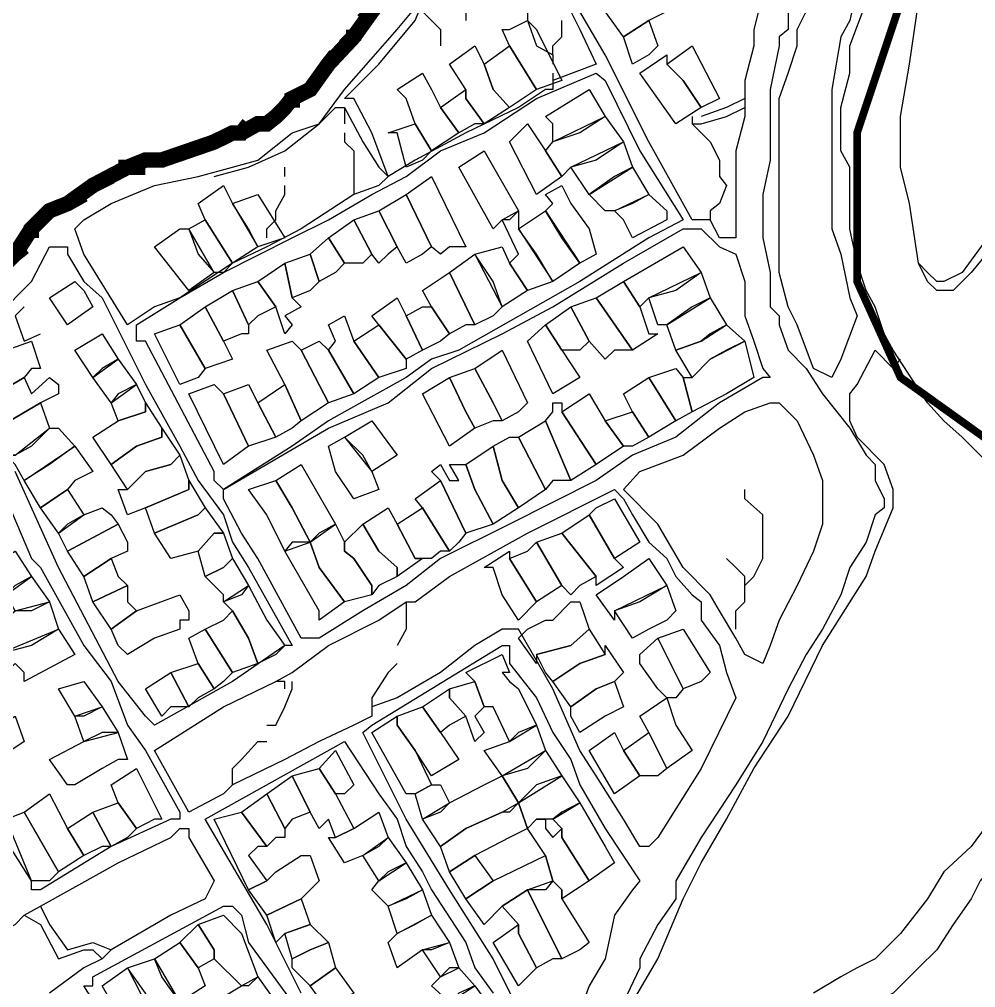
# Model space of a CAD drawing. Header units: millimetres. Extents: x -3588 to 75209, y -3737 to 38254.
# Drawn here: x 5945.7 to 6094.8, y 5231.1 to 5382 of the extents above; entities that cross this region are included whole.
import ezdxf

# ---------------------------------------------------------------- set-up
doc = ezdxf.new("R2010")
doc.units = ezdxf.units.MM
doc.layers.add('P', color=253, linetype='Continuous')

msp = doc.modelspace()

# ---------------------------------------------------------------- linework, layer by layer
at = {"layer": 'P'}
for points in [[(6075.165, 5373.61), (6075.165, 5377.851), (6077.694, 5384.621), (6080.527, 5389.998), (6083.055, 5396.768), (6085.888, 5402.129), (6087.296, 5406.37), (6088.705, 5408.899), (6089.841, 5413.14), (6091.249, 5418.501), (6091.249, 5422.454), (6091.249, 5425.27), (6091.249, 5430.648), (6091.249, 5436.009), (6091.249, 5442.779), (6091.249, 5445.595), (6091.249, 5448.14), (6089.841, 5448.14), (6084.48, 5448.14), (6083.055, 5448.14), (6081.935, 5447.02), (6081.935, 5445.595), (6083.055, 5433.464), (6083.055, 5427.815)], [(6084.48, 5375.035), (6085.888, 5384.621), (6087.296, 5389.998), (6089.841, 5396.768), (6092.658, 5403.537), (6096.61, 5410.323), (6100.851, 5415.684)], [(6008.542, 5384.621), (6011.359, 5387.166), (6016.72, 5393.935), (6018.144, 5395.36), (6016.72, 5389.998), (6015.312, 5384.621), (6015.312, 5381.804)], [(6031.683, 5383.213), (6033.092, 5380.396), (6035.636, 5375.035), (6028.867, 5372.49), (6028.867, 5371.082), (6027.73, 5371.082), (6023.505, 5368.249), (6015.312, 5364.296), (6007.406, 5360.071), (6003.181, 5357.527), (6001.756, 5356.118), (5997.82, 5354.71), (5989.626, 5349.349), (5984.264, 5346.516), (5978.903, 5343.972), (5970.709, 5338.61), (5966.756, 5337.202), (5962.531, 5334.385), (5955.746, 5345.396), (5954.337, 5349.349), (5955.746, 5350.757), (5959.987, 5353.286), (5966.756, 5356.118), (5973.542, 5357.527), (5978.903, 5358.935), (5982.856, 5360.071), (5988.217, 5364.296), (5992.442, 5365.721), (5996.395, 5371.082), (6004.589, 5380.396), (6011.359, 5388.574)], [(6046.647, 5383.213), (6043.83, 5381.804), (6039.877, 5379.26), (6037.045, 5383.213), (6042.406, 5386.045), (6045.239, 5387.166), (6048.055, 5384.621), (6046.647, 5383.213)], [(6076.286, 5387.166), (6075.165, 5381.804), (6073.741, 5379.26), (6072.333, 5371.082), (6072.333, 5360.071), (6072.333, 5356.118), (6072.333, 5349.349), (6073.741, 5345.396), (6075.165, 5338.61), (6076.286, 5335.794)], [(6061.61, 5386.045), (6060.202, 5380.396), (6060.202, 5377.851), (6058.794, 5372.49), (6058.794, 5369.674), (6058.794, 5368.249), (6058.794, 5366.841), (6057.369, 5361.48), (6057.369, 5356.118), (6057.369, 5352.166), (6057.369, 5347.925), (6054.841, 5347.925), (6053.416, 5350.757), (6050.6, 5350.757), (6043.83, 5362.888), (6037.045, 5376.443), (6033.092, 5383.213)], [(6003.181, 5357.527), (6000.636, 5364.296), (5997.82, 5369.674), (5996.395, 5369.674), (6001.756, 5375.035), (6007.406, 5381.804), (6008.542, 5384.621)], [(6065.563, 5384.621), (6065.563, 5380.396)], [(6000.636, 5383.213), (5997.82, 5379.26), (5993.867, 5375.035)], [(6008.542, 5383.213), (6011.359, 5380.396), (6011.359, 5379.26), (6011.359, 5377.851)], [(6022.081, 5380.396), (6024.914, 5381.804), (6026.322, 5380.396), (6030.275, 5372.49), (6026.322, 5371.082), (6022.081, 5377.851), (6020.961, 5380.396), (6022.081, 5380.396)], [(6024.914, 5383.213), (6024.914, 5381.804), (6026.322, 5377.851), (6028.867, 5376.443)], [(6028.867, 5376.443), (6028.867, 5377.851), (6030.275, 5379.26), (6030.275, 5381.804)], [(6043.83, 5376.443), (6041.286, 5375.035), (6039.877, 5379.26), (6043.83, 5381.804), (6045.239, 5377.851), (6043.83, 5376.443)], [(6076.286, 5335.794), (6073.741, 5329.024), (6072.333, 5326.191), (6069.516, 5327.6), (6066.972, 5334.385), (6065.563, 5337.202), (6064.155, 5342.563), (6064.155, 5347.925), (6064.155, 5356.118), (6064.155, 5362.888), (6064.155, 5369.674), (6065.563, 5373.61), (6066.972, 5377.851), (6066.972, 5380.396), (6068.38, 5383.213)], [(6065.563, 5380.396), (6064.155, 5379.26), (6064.155, 5377.851)], [(6019.553, 5371.082), (6022.081, 5368.249), (6018.144, 5365.721), (6015.312, 5369.674), (6015.312, 5371.082), (6012.767, 5375.035), (6016.72, 5377.851), (6018.144, 5375.035), (6019.553, 5371.082)], [(6019.553, 5371.082), (6018.144, 5375.035), (6022.081, 5377.851), (6026.322, 5371.082), (6022.081, 5368.249), (6019.553, 5371.082)], [(6049.191, 5372.49), (6046.647, 5375.035), (6050.6, 5377.851), (6054.841, 5369.674), (6052.008, 5368.249), (6049.191, 5372.49)], [(6064.155, 5377.851), (6062.731, 5371.082)], [(6028.867, 5376.443), (6028.867, 5375.035)], [(6049.191, 5372.49), (6052.008, 5368.249), (6048.055, 5365.721), (6042.406, 5373.61), (6046.647, 5376.443), (6046.647, 5375.035), (6049.191, 5372.49)], [(5993.867, 5375.035), (5991.034, 5371.082), (5988.217, 5369.674), (5987.081, 5368.249)], [(6083.055, 5366.841), (6084.48, 5375.035)], [(6037.045, 5372.49), (6042.406, 5361.48), (6049.191, 5350.757), (6043.83, 5347.925), (6033.092, 5341.155), (6014.191, 5330.432), (6009.95, 5329.024), (6005.997, 5326.191), (5996.395, 5320.83), (5993.867, 5319.422), (5988.217, 5315.469), (5977.495, 5308.699), (5976.07, 5310.108), (5976.07, 5311.516), (5965.348, 5331.841), (5963.94, 5331.841), (5963.94, 5332.961), (5963.94, 5334.385), (5970.709, 5338.61), (5977.495, 5342.563), (5988.217, 5347.925), (5993.867, 5350.757), (6000.636, 5354.71), (6005.997, 5357.527), (6011.359, 5361.48), (6018.144, 5364.296), (6026.322, 5369.674), (6035.636, 5373.61), (6037.045, 5372.49)], [(6011.359, 5368.249), (6014.191, 5364.296), (6009.95, 5361.48), (6007.406, 5365.721), (6005.997, 5369.674), (6004.589, 5371.082), (6008.542, 5373.61), (6009.95, 5371.082), (6011.359, 5368.249)], [(6028.867, 5373.61), (6028.867, 5372.49), (6028.867, 5371.082)], [(6073.741, 5361.48), (6073.741, 5364.296), (6073.741, 5368.249), (6075.165, 5373.61)], [(6016.72, 5365.721), (6014.191, 5364.296), (6011.359, 5368.249), (6015.312, 5371.082), (6015.312, 5369.674), (6018.144, 5365.721), (6016.72, 5365.721)], [(6033.092, 5364.296), (6028.867, 5362.888), (6028.867, 5364.296), (6028.867, 5365.721), (6027.73, 5366.841), (6034.516, 5371.082), (6037.045, 5366.841), (6033.092, 5364.296)], [(6062.731, 5371.082), (6062.731, 5369.674), (6062.731, 5365.721)], [(5976.07, 5357.527), (5981.432, 5358.935), (5987.081, 5361.48), (5992.442, 5365.721), (5994.987, 5368.249), (5996.395, 5368.249)], [(5987.081, 5368.249), (5985.673, 5366.841)], [(5996.395, 5368.249), (5996.395, 5366.841), (5996.395, 5365.721)], [(5996.395, 5368.249), (5999.228, 5362.888), (6001.756, 5358.935), (6003.181, 5357.527)], [(6050.6, 5365.721), (6052.008, 5365.721), (6055.961, 5366.841), (6058.794, 5368.249)], [(6058.794, 5369.674), (6055.961, 5368.249), (6052.008, 5366.841)], [(5985.673, 5366.841), (5984.264, 5365.721)], [(6035.636, 5360.071), (6031.683, 5358.935), (6030.275, 5357.527), (6027.73, 5361.48), (6028.867, 5362.888), (6037.045, 5366.841), (6039.877, 5362.888), (6035.636, 5360.071)], [(6050.6, 5366.841), (6050.6, 5365.721)], [(6085.888, 5343.972), (6084.48, 5353.286), (6083.055, 5358.935), (6083.055, 5366.841)], [(5984.264, 5365.721), (5982.856, 5365.721), (5980.311, 5364.296)], [(6008.542, 5360.071), (6005.997, 5358.935), (6004.589, 5364.296), (6003.181, 5364.296), (6007.406, 5365.721), (6009.95, 5361.48), (6008.542, 5360.071)], [(6027.73, 5361.48), (6030.275, 5357.527), (6026.322, 5354.71), (6022.081, 5362.888), (6024.914, 5365.721), (6027.73, 5361.48)], [(6050.6, 5365.721), (6053.416, 5362.888), (6054.841, 5360.071), (6054.841, 5357.527), (6055.961, 5356.118), (6054.841, 5353.286), (6053.416, 5352.166), (6053.416, 5350.757)], [(6062.731, 5365.721), (6062.731, 5360.071)], [(5980.311, 5364.296), (5978.903, 5364.296), (5976.07, 5362.888)], [(5996.395, 5364.296), (5996.395, 5362.888), (5997.82, 5361.48), (5997.82, 5360.071), (5997.82, 5357.527), (5997.82, 5354.71)], [(5976.07, 5362.888), (5967.893, 5360.071)], [(6038.469, 5357.527), (6034.516, 5354.71), (6031.683, 5358.935), (6039.877, 5362.888), (6041.286, 5358.935), (6038.469, 5357.527)], [(6022.081, 5350.757), (6020.961, 5350.757), (6019.553, 5349.349), (6014.191, 5358.935), (6018.144, 5361.48), (6023.505, 5352.166), (6022.081, 5350.757)], [(6076.286, 5343.972), (6075.165, 5349.349), (6075.165, 5358.935), (6073.741, 5361.48)], [(5965.348, 5360.071), (5962.531, 5358.935)], [(5967.893, 5360.071), (5965.348, 5360.071)], [(6062.731, 5360.071), (6061.61, 5354.71)], [(5962.531, 5358.935), (5957.17, 5356.118), (5953.217, 5353.286), (5950.385, 5352.166), (5947.568, 5349.349)], [(5987.081, 5357.527), (5987.081, 5358.935)], [(6041.286, 5353.286), (6038.469, 5352.166), (6037.045, 5352.166), (6034.516, 5354.71), (6041.286, 5358.935), (6043.83, 5354.71), (6041.286, 5353.286)], [(5978.903, 5353.286), (5982.856, 5346.516), (5978.903, 5343.972), (5974.662, 5350.757), (5973.542, 5353.286), (5977.495, 5356.118), (5978.903, 5353.286)], [(5984.264, 5347.925), (5984.264, 5349.349), (5985.673, 5350.757), (5985.673, 5352.166), (5987.081, 5354.71), (5987.081, 5356.118)], [(6012.767, 5346.516), (6011.359, 5345.396), (6009.95, 5346.516), (6005.997, 5354.71), (6009.95, 5357.527), (6015.312, 5346.516), (6012.767, 5346.516)], [(6030.275, 5347.925), (6027.73, 5352.166), (6028.867, 5353.286), (6027.73, 5354.71), (6030.275, 5356.118), (6031.683, 5353.286), (6034.516, 5349.349), (6035.636, 5345.396), (6033.092, 5343.972), (6030.275, 5347.925)], [(5981.432, 5349.349), (5978.903, 5353.286), (5982.856, 5354.71), (5987.081, 5347.925), (5982.856, 5346.516), (5981.432, 5349.349)], [(6008.542, 5345.396), (6005.997, 5343.972), (6004.589, 5346.516), (6001.756, 5352.166), (6005.997, 5354.71), (6009.95, 5346.516), (6008.542, 5345.396)], [(6039.877, 5350.757), (6038.469, 5352.166), (6043.83, 5354.71), (6046.647, 5352.166), (6046.647, 5350.757), (6041.286, 5347.925), (6039.877, 5350.757)], [(6061.61, 5354.71), (6061.61, 5352.166), (6061.61, 5347.925)], [(6003.181, 5345.396), (6001.756, 5343.972), (6000.636, 5345.396), (5997.82, 5350.757), (6001.756, 5352.166), (6004.589, 5346.516), (6003.181, 5345.396)], [(6023.505, 5349.349), (6028.867, 5341.155), (6024.914, 5339.747), (6022.081, 5343.972), (6023.505, 5345.396), (6020.961, 5350.757), (6023.505, 5352.166), (6023.505, 5349.349)], [(6026.322, 5345.396), (6023.505, 5349.349), (6027.73, 5352.166), (6033.092, 5343.972), (6028.867, 5341.155), (6026.322, 5345.396)], [(6100.851, 5352.166), (6096.61, 5347.925), (6092.658, 5342.563), (6089.841, 5341.155), (6088.705, 5341.155), (6087.296, 5342.563), (6085.888, 5343.972)], [(5977.495, 5342.563), (5976.07, 5342.563), (5972.118, 5349.349), (5974.662, 5350.757), (5978.903, 5343.972), (5977.495, 5342.563)], [(5999.228, 5343.972), (5996.395, 5343.972), (5993.867, 5347.925), (5997.82, 5350.757), (6000.636, 5345.396), (5999.228, 5343.972)], [(6100.851, 5350.757), (6094.066, 5342.563)], [(5947.568, 5349.349), (5945.023, 5345.396), (5943.615, 5343.972)], [(5973.542, 5345.396), (5976.07, 5342.563), (5972.118, 5339.747), (5966.756, 5346.516), (5970.709, 5349.349), (5972.118, 5349.349), (5973.542, 5345.396)], [(6054.841, 5346.516), (6057.369, 5345.396), (6058.794, 5341.155), (6058.794, 5335.794), (6060.202, 5331.841), (6061.61, 5327.6), (6062.731, 5326.191), (6061.61, 5326.191), (6054.841, 5322.239), (6048.055, 5316.877), (6041.286, 5314.061), (6035.636, 5310.108), (6022.081, 5303.322), (6011.359, 5297.961), (6005.997, 5293.736), (5999.228, 5289.783), (5992.442, 5285.542), (5991.034, 5285.542), (5989.626, 5285.542), (5982.856, 5297.961), (5980.311, 5301.914), (5977.495, 5307.275), (5977.495, 5308.699), (5993.867, 5318.286), (6003.181, 5322.239), (6009.95, 5327.6), (6020.961, 5332.961), (6028.867, 5337.202), (6039.877, 5343.972), (6049.191, 5349.349), (6052.008, 5349.349), (6054.841, 5346.516)], [(5994.987, 5342.563), (5992.442, 5341.155), (5991.034, 5345.396), (5993.867, 5347.925), (5996.395, 5343.972), (5994.987, 5342.563)], [(6061.61, 5347.925), (6062.731, 5342.563)], [(5942.207, 5335.794), (5947.568, 5341.155), (5950.385, 5346.516), (5951.793, 5346.516), (5953.217, 5346.516), (5953.217, 5345.396), (5955.746, 5341.155)], [(6019.553, 5341.155), (6016.72, 5345.396), (6020.961, 5346.516), (6022.081, 5343.972), (6024.914, 5339.747), (6020.961, 5337.202), (6019.553, 5341.155)], [(6048.055, 5339.747), (6043.83, 5338.61), (6042.406, 5337.202), (6039.877, 5341.155), (6049.191, 5346.516), (6052.008, 5342.563), (6048.055, 5339.747)], [(5991.034, 5339.747), (5988.217, 5338.61), (5987.081, 5343.972), (5991.034, 5345.396), (5992.442, 5341.155), (5991.034, 5339.747)], [(6019.553, 5335.794), (6016.72, 5334.385), (6012.767, 5342.563), (6016.72, 5345.396), (6020.961, 5337.202), (6019.553, 5335.794)], [(5988.217, 5338.61), (5989.626, 5337.202), (5987.081, 5335.794), (5988.217, 5334.385), (5987.081, 5332.961), (5985.673, 5337.202), (5982.856, 5341.155), (5987.081, 5343.972), (5988.217, 5338.61)], [(6015.312, 5334.385), (6012.767, 5332.961), (6009.95, 5337.202), (6008.542, 5339.747), (6012.767, 5342.563), (6016.72, 5334.385), (6015.312, 5334.385)], [(6050.6, 5337.202), (6046.647, 5334.385), (6045.239, 5334.385), (6043.83, 5338.61), (6052.008, 5342.563), (6053.416, 5338.61), (6050.6, 5337.202)], [(6062.731, 5342.563), (6062.731, 5339.747)], [(6079.118, 5337.202), (6077.694, 5339.747), (6076.286, 5343.972)], [(6087.296, 5341.155), (6085.888, 5343.972)], [(6094.066, 5342.563), (6091.249, 5339.747), (6088.705, 5339.747), (6087.296, 5341.155)], [(5955.746, 5341.155), (5958.578, 5338.61), (5965.348, 5325.071), (5970.709, 5315.469), (5973.542, 5310.108), (5977.495, 5304.747), (5978.903, 5300.506), (5981.432, 5296.553), (5988.217, 5284.422), (5987.081, 5284.422), (5978.903, 5278.772), (5966.756, 5271.987), (5965.348, 5273.411), (5961.107, 5278.772), (5951.793, 5296.553), (5945.023, 5311.516)], [(5955.746, 5339.747), (5957.17, 5337.202), (5953.217, 5334.385), (5950.385, 5338.61), (5954.337, 5341.155), (5955.746, 5339.747)], [(5982.856, 5335.794), (5981.432, 5334.385), (5978.903, 5339.747), (5982.856, 5341.155), (5985.673, 5337.202), (5982.856, 5335.794)], [(6042.406, 5337.202), (6043.83, 5332.961), (6045.239, 5332.961), (6041.286, 5330.432), (6035.636, 5338.61), (6039.877, 5341.155), (6042.406, 5337.202)], [(5980.311, 5332.961), (5977.495, 5331.841), (5974.662, 5337.202), (5978.903, 5339.747), (5981.432, 5334.385), (5981.432, 5332.961), (5980.311, 5332.961)], [(6062.731, 5339.747), (6062.731, 5337.202), (6064.155, 5335.794)], [(6005.997, 5335.794), (6008.542, 5330.432), (6005.997, 5329.024), (6001.756, 5334.385), (6000.636, 5335.794), (6004.589, 5338.61), (6005.997, 5335.794)], [(6038.469, 5330.432), (6037.045, 5329.024), (6034.516, 5331.841), (6031.683, 5337.202), (6035.636, 5338.61), (6041.286, 5330.432), (6038.469, 5330.432)], [(6053.416, 5332.961), (6052.008, 5331.841), (6048.055, 5330.432), (6046.647, 5334.385), (6053.416, 5338.61), (6055.961, 5334.385), (6053.416, 5332.961)], [(5946.432, 5337.202), (5945.023, 5335.794), (5946.432, 5331.841), (5948.976, 5332.961)], [(5977.495, 5331.841), (5978.903, 5329.024), (5974.662, 5327.6), (5970.709, 5334.385), (5974.662, 5337.202), (5977.495, 5331.841)], [(6011.359, 5331.841), (6008.542, 5330.432), (6005.997, 5335.794), (6008.542, 5337.202), (6009.95, 5337.202), (6012.767, 5332.961), (6011.359, 5331.841)], [(6033.092, 5330.432), (6030.275, 5330.432), (6027.73, 5334.385), (6031.683, 5337.202), (6034.516, 5331.841), (6033.092, 5330.432)], [(6089.841, 5319.422), (6087.296, 5322.239), (6081.935, 5330.432), (6080.527, 5332.961), (6079.118, 5337.202)], [(5997.82, 5331.841), (6001.756, 5326.191), (5997.82, 5323.647), (5993.867, 5330.432), (5994.987, 5331.841), (5993.867, 5334.385), (5996.395, 5335.794), (5997.82, 5331.841)], [(6064.155, 5335.794), (6064.155, 5334.385), (6065.563, 5330.432)], [(5973.542, 5326.191), (5970.709, 5325.071), (5966.756, 5332.961), (5970.709, 5334.385), (5974.662, 5327.6), (5973.542, 5326.191)], [(6001.756, 5326.191), (5997.82, 5331.841), (6001.756, 5334.385), (6005.997, 5329.024), (6005.997, 5327.6), (6001.756, 5326.191)], [(6030.275, 5330.432), (6033.092, 5326.191), (6028.867, 5323.647), (6024.914, 5331.841), (6027.73, 5334.385), (6030.275, 5330.432)], [(6055.961, 5330.432), (6053.416, 5329.024), (6050.6, 5326.191), (6048.055, 5330.432), (6052.008, 5331.841), (6055.961, 5334.385), (6058.794, 5331.841), (6055.961, 5330.432)], [(5958.578, 5327.6), (5957.17, 5326.191), (5954.337, 5330.432), (5958.578, 5332.961), (5961.107, 5329.024), (5958.578, 5327.6)], [(5947.568, 5327.6), (5946.432, 5326.191), (5939.662, 5322.239), (5936.845, 5326.191), (5938.254, 5326.191), (5943.615, 5330.432), (5947.568, 5331.841), (5948.976, 5327.6), (5947.568, 5327.6)], [(5989.626, 5330.432), (5993.867, 5322.239), (5989.626, 5319.422), (5987.081, 5325.071), (5984.264, 5330.432), (5988.217, 5331.841), (5989.626, 5330.432)], [(5993.867, 5330.432), (5997.82, 5323.647), (5993.867, 5322.239), (5989.626, 5330.432), (5992.442, 5331.841), (5993.867, 5330.432)], [(6053.416, 5329.024), (6058.794, 5331.841), (6060.202, 5326.191), (6055.961, 5323.647), (6050.6, 5320.83), (6049.191, 5326.191), (6050.6, 5326.191), (6053.416, 5329.024)], [(5961.107, 5323.647), (5959.987, 5322.239), (5957.17, 5326.191), (5961.107, 5329.024), (5963.94, 5325.071), (5961.107, 5323.647)], [(6023.505, 5320.83), (6020.961, 5319.422), (6019.553, 5322.239), (6016.72, 5327.6), (6020.961, 5330.432), (6024.914, 5322.239), (6023.505, 5320.83)], [(6041.286, 5228.809), (6045.239, 5235.578), (6049.191, 5244.893), (6052.008, 5250.542), (6055.961, 5257.312), (6060.202, 5265.217), (6065.563, 5273.411), (6070.924, 5284.422), (6077.694, 5295.144), (6079.118, 5299.097), (6081.935, 5305.867), (6081.935, 5308.699), (6080.527, 5312.636), (6076.286, 5316.877), (6075.165, 5319.422), (6075.165, 5320.83), (6075.165, 5322.239), (6075.165, 5323.647), (6076.286, 5325.071), (6079.118, 5330.432), (6081.935, 5327.6), (6083.055, 5329.024)], [(6065.563, 5330.432), (6068.38, 5327.6), (6070.924, 5323.647), (6075.165, 5318.286), (6077.694, 5314.061), (6079.118, 5312.636), (6079.118, 5310.108)], [(6019.553, 5319.422), (6016.72, 5318.286), (6015.312, 5320.83), (6012.767, 5326.191), (6016.72, 5327.6), (6019.553, 5322.239), (6020.961, 5319.422), (6019.553, 5319.422)], [(6049.191, 5326.191), (6050.6, 5320.83), (6048.055, 5319.422), (6043.83, 5326.191), (6048.055, 5327.6), (6049.191, 5326.191)], [(5951.793, 5325.071), (5951.793, 5323.647), (5948.976, 5322.239), (5942.207, 5318.286), (5939.662, 5322.239), (5946.432, 5326.191), (5947.568, 5323.647), (5950.385, 5326.191), (5951.793, 5325.071)], [(6015.312, 5320.83), (6016.72, 5318.286), (6012.767, 5315.469), (6008.542, 5323.647), (6012.767, 5326.191), (6015.312, 5320.83)], [(6043.83, 5326.191), (6048.055, 5319.422), (6043.83, 5316.877), (6041.286, 5320.83), (6039.877, 5323.647), (6043.83, 5326.191)], [(5965.348, 5322.239), (5965.348, 5320.83), (5961.107, 5319.422), (5959.987, 5322.239), (5963.94, 5325.071), (5965.348, 5322.239)], [(5977.495, 5323.647), (5981.432, 5315.469), (5977.495, 5312.636), (5972.118, 5323.647), (5976.07, 5325.071), (5977.495, 5323.647)], [(5982.856, 5322.239), (5985.673, 5316.877), (5981.432, 5315.469), (5977.495, 5323.647), (5981.432, 5325.071), (5982.856, 5322.239)], [(5988.217, 5318.286), (5985.673, 5316.877), (5982.856, 5322.239), (5987.081, 5325.071), (5989.626, 5319.422), (5988.217, 5318.286)], [(6037.045, 5319.422), (6039.877, 5315.469), (6035.636, 5312.636), (6030.275, 5320.83), (6034.516, 5323.647), (6037.045, 5319.422)], [(5947.568, 5315.469), (5945.023, 5314.061), (5943.615, 5314.061), (5942.207, 5318.286), (5948.976, 5322.239), (5950.385, 5318.286), (5947.568, 5315.469)], [(5967.893, 5316.877), (5963.94, 5315.469), (5959.987, 5312.636), (5957.17, 5316.877), (5961.107, 5319.422), (5965.348, 5320.83), (5965.348, 5322.239), (5967.893, 5318.286), (5967.893, 5316.877)], [(6030.275, 5320.83), (6035.636, 5312.636), (6031.683, 5310.108), (6027.73, 5319.422), (6028.867, 5320.83), (6028.867, 5322.239), (6030.275, 5322.239), (6030.275, 5320.83)], [(6058.794, 5320.83), (6062.731, 5322.239), (6064.155, 5322.239), (6065.563, 5320.83), (6066.972, 5319.422), (6069.516, 5314.061), (6070.924, 5310.108), (6070.924, 5305.867), (6070.924, 5303.322), (6069.516, 5299.097), (6066.972, 5293.736), (6064.155, 5288.375), (6062.731, 5284.422), (6061.61, 5281.589), (6058.794, 5282.997), (6057.369, 5285.542), (6054.841, 5289.783), (6053.416, 5292.312), (6049.191, 5296.553), (6045.239, 5303.322), (6039.877, 5308.699), (6042.406, 5311.516), (6049.191, 5314.061), (6054.841, 5318.286), (6058.794, 5320.83)], [(6041.286, 5315.469), (6039.877, 5315.469), (6037.045, 5319.422), (6041.286, 5320.83), (6043.83, 5316.877), (6041.286, 5315.469)], [(5999.228, 5314.061), (5996.395, 5316.877), (6000.636, 5319.422), (6004.589, 5314.061), (6000.636, 5311.516), (5999.228, 5314.061)], [(6028.867, 5310.108), (6027.73, 5308.699), (6023.505, 5316.877), (6027.73, 5319.422), (6031.683, 5310.108), (6028.867, 5310.108)], [(6100.851, 5308.699), (6092.658, 5316.877), (6089.841, 5319.422)], [(5950.385, 5312.636), (5946.432, 5310.108), (5945.023, 5312.636), (5943.615, 5314.061), (5945.023, 5314.061), (5950.385, 5318.286), (5951.793, 5318.286), (5954.337, 5315.469), (5950.385, 5312.636)], [(5969.301, 5312.636), (5965.348, 5311.516), (5962.531, 5308.699), (5959.987, 5312.636), (5963.94, 5315.469), (5967.893, 5316.877), (5967.893, 5318.286), (5970.709, 5314.061), (5969.301, 5312.636)], [(5994.987, 5311.516), (5993.867, 5315.469), (5996.395, 5316.877), (6000.636, 5311.516), (6001.756, 5308.699), (5997.82, 5307.275), (5994.987, 5311.516)], [(6023.505, 5316.877), (6027.73, 5308.699), (6023.505, 5305.867), (6020.961, 5310.108), (6019.553, 5315.469), (6022.081, 5316.877), (6023.505, 5316.877)], [(5954.337, 5310.108), (5953.217, 5308.699), (5948.976, 5305.867), (5946.432, 5310.108), (5954.337, 5315.469), (5957.17, 5311.516), (5954.337, 5310.108)], [(6016.72, 5308.699), (6015.312, 5312.636), (6019.553, 5315.469), (6020.961, 5310.108), (6023.505, 5305.867), (6019.553, 5303.322), (6016.72, 5308.699)], [(5972.118, 5310.108), (5972.118, 5308.699), (5965.348, 5305.867), (5962.531, 5304.747), (5961.107, 5308.699), (5962.531, 5308.699), (5965.348, 5311.516), (5969.301, 5312.636), (5970.709, 5314.061), (5972.118, 5310.108)], [(5992.442, 5301.914), (5991.034, 5300.506), (5988.217, 5305.867), (5985.673, 5310.108), (5989.626, 5312.636), (5994.987, 5303.322), (5992.442, 5301.914)], [(6015.312, 5312.636), (6016.72, 5308.699), (6019.553, 5303.322), (6015.312, 5301.914), (6011.359, 5310.108), (6009.95, 5311.516), (6011.359, 5312.636), (6012.767, 5310.108), (6014.191, 5310.108), (6012.767, 5312.636), (6014.191, 5312.636), (6015.312, 5312.636)], [(5974.662, 5305.867), (5973.542, 5304.747), (5966.756, 5301.914), (5965.348, 5305.867), (5972.118, 5308.699), (5972.118, 5310.108), (5974.662, 5305.867)], [(5988.217, 5300.506), (5987.081, 5299.097), (5984.264, 5304.747), (5981.432, 5308.699), (5985.673, 5310.108), (5988.217, 5305.867), (5991.034, 5300.506), (5988.217, 5300.506)], [(6014.191, 5300.506), (6012.767, 5299.097), (6008.542, 5305.867), (6007.406, 5307.275), (6011.359, 5310.108), (6015.312, 5301.914), (6014.191, 5300.506)], [(6079.118, 5310.108), (6080.527, 5307.275), (6080.527, 5305.867), (6079.118, 5304.747)], [(5953.217, 5303.322), (5951.793, 5301.914), (5948.976, 5305.867), (5953.217, 5308.699), (5955.746, 5304.747), (5953.217, 5303.322)], [(6039.877, 5307.275), (6041.286, 5304.747), (6043.83, 5300.506), (6046.647, 5297.961), (6048.055, 5295.144), (6050.6, 5292.312), (6052.008, 5291.191), (6052.008, 5288.375), (6054.841, 5284.422), (6055.961, 5280.181), (6057.369, 5276.228), (6052.008, 5265.217), (6045.239, 5254.495), (6043.83, 5253.087), (6042.406, 5253.087), (6039.877, 5257.312), (6035.636, 5264.097), (6033.092, 5268.05), (6028.867, 5277.636), (6023.505, 5286.95), (6020.961, 5286.95), (6016.72, 5284.422), (6011.359, 5280.181), (6004.589, 5276.228), (6000.636, 5274.82), (6000.636, 5273.411), (5997.82, 5271.987), (5992.442, 5269.458), (5987.081, 5266.626), (5978.903, 5262.673), (5977.495, 5261.264), (5972.118, 5258.448), (5966.756, 5268.05), (5977.495, 5274.82), (5985.673, 5278.772), (5988.217, 5280.181), (5993.867, 5284.422), (6001.756, 5288.375), (6005.997, 5291.191), (6007.406, 5291.191), (6012.767, 5295.144), (6024.914, 5301.914), (6038.469, 5308.699), (6039.877, 5307.275)], [(6058.794, 5293.736), (6060.202, 5295.144), (6061.61, 5297.961), (6061.61, 5300.506), (6061.61, 5301.914), (6061.61, 5303.322), (6061.61, 5304.747), (6058.794, 5307.275), (6058.794, 5308.699)], [(5943.615, 5307.275), (5947.568, 5297.961), (5948.976, 5296.553), (5955.746, 5284.422), (5959.987, 5278.772), (5962.531, 5271.987), (5965.348, 5268.05), (5970.709, 5258.448), (5970.709, 5257.312), (5969.301, 5257.312), (5959.987, 5253.087), (5948.976, 5246.301), (5947.568, 5246.301), (5947.568, 5247.725), (5940.782, 5258.448)], [(6035.636, 5305.867), (6038.469, 5307.275), (6042.406, 5300.506), (6038.469, 5297.961), (6034.516, 5304.747), (6035.636, 5305.867)], [(5959.987, 5304.747), (5961.107, 5303.322), (5953.217, 5299.097), (5951.793, 5301.914), (5955.746, 5304.747), (5958.578, 5305.867), (5959.987, 5304.747)], [(5976.07, 5301.914), (5973.542, 5299.097), (5969.301, 5297.961), (5966.756, 5301.914), (5973.542, 5304.747), (5974.662, 5305.867), (5977.495, 5301.914), (5976.07, 5301.914)], [(6004.589, 5303.322), (6007.406, 5297.961), (6008.542, 5297.961), (6004.589, 5295.144), (6004.589, 5296.553), (6001.756, 5299.097), (5999.228, 5303.322), (6003.181, 5305.867), (6004.589, 5303.322)], [(6011.359, 5299.097), (6009.95, 5297.961), (6008.542, 5297.961), (6007.406, 5297.961), (6004.589, 5303.322), (6008.542, 5305.867), (6012.767, 5299.097), (6011.359, 5299.097)], [(5962.531, 5300.506), (5962.531, 5299.097), (5959.987, 5297.961), (5955.746, 5295.144), (5953.217, 5299.097), (5961.107, 5303.322), (5962.531, 5300.506)], [(5992.442, 5296.553), (5991.034, 5300.506), (5994.987, 5303.322), (5996.395, 5300.506), (5996.395, 5299.097), (5997.82, 5297.961), (6000.636, 5293.736), (6000.636, 5292.312), (5996.395, 5291.191), (5992.442, 5296.553)], [(6001.756, 5293.736), (6000.636, 5292.312), (6000.636, 5293.736), (5997.82, 5297.961), (5996.395, 5299.097), (5996.395, 5300.506), (5999.228, 5303.322), (6001.756, 5299.097), (6004.589, 5296.553), (6004.589, 5295.144), (6001.756, 5293.736)], [(6038.469, 5297.961), (6039.877, 5296.553), (6035.636, 5293.736), (6035.636, 5295.144), (6030.275, 5301.914), (6034.516, 5304.747), (6038.469, 5297.961)], [(6079.118, 5304.747), (6077.694, 5300.506)], [(5978.903, 5297.961), (5977.495, 5296.553), (5974.662, 5295.144), (5973.542, 5299.097), (5976.07, 5301.914), (5977.495, 5301.914), (5978.903, 5297.961)], [(6033.092, 5293.736), (6031.683, 5292.312), (6030.275, 5293.736), (6026.322, 5300.506), (6030.275, 5301.914), (6035.636, 5295.144), (6033.092, 5293.736)], [(5992.442, 5296.553), (5996.395, 5291.191), (5992.442, 5288.375), (5992.442, 5289.783), (5987.081, 5299.097), (5991.034, 5300.506), (5992.442, 5296.553)], [(6024.914, 5299.097), (6026.322, 5300.506), (6030.275, 5293.736), (6026.322, 5291.191), (6022.081, 5297.961), (6024.914, 5299.097)], [(6077.694, 5300.506), (6075.165, 5296.553)], [(5945.023, 5293.736), (5943.615, 5292.312), (5939.662, 5291.191), (5938.254, 5293.736), (5936.845, 5292.312), (5935.421, 5293.736), (5938.254, 5295.144), (5945.023, 5299.097), (5947.568, 5295.144), (5945.023, 5293.736)], [(6020.961, 5292.312), (6019.553, 5296.553), (6018.144, 5296.553), (6022.081, 5299.097), (6022.081, 5297.961), (6026.322, 5291.191), (6023.505, 5288.375), (6020.961, 5292.312)], [(5961.107, 5295.144), (5962.531, 5293.736), (5957.17, 5291.191), (5955.746, 5295.144), (5959.987, 5297.961), (5961.107, 5295.144)], [(5980.311, 5292.312), (5977.495, 5291.191), (5977.495, 5292.312), (5974.662, 5295.144), (5977.495, 5296.553), (5978.903, 5297.961), (5981.432, 5293.736), (5980.311, 5292.312)], [(6042.406, 5291.191), (6038.469, 5289.783), (6038.469, 5288.375), (6035.636, 5292.312), (6039.877, 5295.144), (6043.83, 5297.961), (6046.647, 5293.736), (6042.406, 5291.191)], [(6058.794, 5293.736), (6058.794, 5295.144), (6057.369, 5296.553), (6055.961, 5297.961)], [(6075.165, 5296.553), (6073.741, 5292.312)], [(5947.568, 5289.783), (5945.023, 5289.783), (5943.615, 5292.312), (5947.568, 5295.144), (5950.385, 5291.191), (5947.568, 5289.783)], [(5962.531, 5291.191), (5963.94, 5289.783), (5959.987, 5286.95), (5957.17, 5291.191), (5962.531, 5293.736), (5962.531, 5291.191)], [(5985.673, 5282.997), (5982.856, 5281.589), (5981.432, 5285.542), (5978.903, 5289.783), (5977.495, 5291.191), (5981.432, 5293.736), (5984.264, 5288.375), (5987.081, 5284.422), (5985.673, 5282.997)], [(6046.647, 5288.375), (6043.83, 5286.95), (6041.286, 5285.542), (6038.469, 5289.783), (6046.647, 5293.736), (6048.055, 5289.783), (6046.647, 5288.375)], [(6057.369, 5286.95), (6057.369, 5288.375), (6057.369, 5289.783), (6058.794, 5291.191), (6058.794, 5293.736)], [(5970.709, 5288.375), (5970.709, 5286.95), (5966.756, 5285.542), (5962.531, 5282.997), (5961.107, 5284.422), (5959.987, 5286.95), (5963.94, 5289.783), (5970.709, 5292.312), (5972.118, 5289.783), (5972.118, 5288.375), (5970.709, 5288.375)], [(6073.741, 5292.312), (6070.924, 5286.95)], [(5947.568, 5284.422), (5942.207, 5282.997), (5939.662, 5285.542), (5945.023, 5289.783), (5950.385, 5291.191), (5951.793, 5286.95), (5947.568, 5284.422)], [(5977.495, 5288.375), (5978.903, 5289.783), (5981.432, 5285.542), (5982.856, 5281.589), (5978.903, 5280.181), (5974.662, 5286.95), (5977.495, 5288.375)], [(6005.997, 5291.191), (6005.997, 5289.783), (6005.997, 5286.95), (6004.589, 5284.422)], [(6026.322, 5282.997), (6026.322, 5281.589), (6023.505, 5285.542), (6024.914, 5286.95), (6027.73, 5288.375), (6028.867, 5288.375), (6031.683, 5291.191), (6033.092, 5291.191), (6034.516, 5286.95), (6031.683, 5284.422), (6026.322, 5282.997)], [(5946.432, 5280.181), (5945.023, 5281.589), (5943.615, 5280.181), (5942.207, 5282.997), (5951.793, 5286.95), (5954.337, 5282.997), (5946.432, 5278.772), (5946.432, 5280.181)], [(5977.495, 5278.772), (5976.07, 5277.636), (5973.542, 5281.589), (5972.118, 5285.542), (5974.662, 5286.95), (5978.903, 5280.181), (5977.495, 5278.772)], [(6027.73, 5280.181), (6026.322, 5282.997), (6031.683, 5284.422), (6034.516, 5286.95), (6037.045, 5282.997), (6033.092, 5281.589), (6028.867, 5278.772), (6027.73, 5280.181)], [(6052.008, 5278.772), (6049.191, 5277.636), (6045.239, 5285.542), (6049.191, 5286.95), (6053.416, 5280.181), (6052.008, 5278.772)], [(6070.924, 5286.95), (6068.38, 5282.997)], [(6048.055, 5276.228), (6046.647, 5276.228), (6045.239, 5277.636), (6042.406, 5281.589), (6042.406, 5282.997), (6045.239, 5285.542), (6049.191, 5277.636), (6048.055, 5276.228)], [(6026.322, 5276.228), (6028.867, 5270.867), (6031.683, 5266.626), (6033.092, 5262.673), (6037.045, 5255.903), (6042.406, 5247.725), (6041.286, 5246.301), (6038.469, 5242.348), (6037.045, 5235.578), (6034.516, 5231.337), (6031.683, 5223.448), (6028.867, 5219.207), (6027.73, 5219.207), (6026.322, 5222.023), (6019.553, 5235.578), (6012.767, 5246.301), (6005.997, 5257.312), (5999.228, 5270.867), (6000.636, 5271.987), (6020.961, 5284.422), (6022.081, 5284.422), (6022.081, 5281.589), (6026.322, 5276.228)], [(6038.469, 5278.772), (6035.636, 5277.636), (6031.683, 5274.82), (6028.867, 5278.772), (6033.092, 5281.589), (6037.045, 5282.997), (6037.045, 5284.422), (6039.877, 5280.181), (6038.469, 5278.772)], [(6023.505, 5270.867), (6022.081, 5269.458), (6019.553, 5274.82), (6018.144, 5274.82), (6016.72, 5278.772), (6015.312, 5280.181), (6020.961, 5282.997), (6022.081, 5280.181), (6020.961, 5280.181), (6022.081, 5278.772), (6023.505, 5277.636), (6026.322, 5271.987), (6023.505, 5270.867)], [(6068.38, 5282.997), (6065.563, 5277.636), (6061.61, 5269.458), (6057.369, 5262.673), (6052.008, 5254.495)], [(5973.542, 5276.228), (5972.118, 5274.82), (5969.301, 5280.181), (5973.542, 5281.589), (5976.07, 5277.636), (5973.542, 5276.228)], [(6004.589, 5281.589), (6003.181, 5280.181), (6000.636, 5276.228), (6000.636, 5274.82)], [(5969.301, 5274.82), (5967.893, 5273.411), (5965.348, 5277.636), (5969.301, 5280.181), (5972.118, 5274.82), (5969.301, 5274.82)], [(5955.746, 5273.411), (5954.337, 5273.411), (5951.793, 5277.636), (5955.746, 5278.772), (5958.578, 5274.82), (5955.746, 5273.411)], [(5984.264, 5271.987), (5985.673, 5271.987), (5987.081, 5274.82), (5988.217, 5277.636)], [(5987.081, 5277.636), (5987.081, 5278.772), (5985.673, 5278.772)], [(5988.217, 5277.636), (5988.217, 5278.772)], [(6012.767, 5271.987), (6011.359, 5270.867), (6008.542, 5274.82), (6012.767, 5277.636), (6012.767, 5276.228), (6015.312, 5273.411), (6012.767, 5271.987)], [(6018.144, 5274.82), (6016.72, 5273.411), (6018.144, 5270.867), (6016.72, 5269.458), (6015.312, 5273.411), (6012.767, 5276.228), (6012.767, 5277.636), (6016.72, 5278.772), (6018.144, 5274.82)], [(6031.683, 5273.411), (6031.683, 5274.82), (6035.636, 5277.636), (6038.469, 5278.772), (6039.877, 5274.82), (6037.045, 5273.411), (6033.092, 5270.867), (6031.683, 5273.411)], [(6048.055, 5271.987), (6050.6, 5268.05), (6046.647, 5265.217), (6043.83, 5270.867), (6042.406, 5273.411), (6046.647, 5276.228), (6048.055, 5271.987)], [(5958.578, 5270.867), (5955.746, 5269.458), (5954.337, 5273.411), (5958.578, 5274.82), (5961.107, 5270.867), (5958.578, 5270.867)], [(6011.359, 5270.867), (6014.191, 5266.626), (6009.95, 5264.097), (6007.406, 5268.05), (6004.589, 5271.987), (6004.589, 5273.411), (6008.542, 5274.82), (6011.359, 5270.867)], [(5942.207, 5266.626), (5938.254, 5264.097), (5936.845, 5268.05), (5945.023, 5273.411), (5946.432, 5269.458), (5942.207, 5266.626)], [(6005.997, 5261.264), (6000.636, 5270.867), (6004.589, 5273.411), (6004.589, 5271.987), (6007.406, 5268.05), (6009.95, 5262.673), (6007.406, 5261.264), (6005.997, 5261.264)], [(6024.914, 5265.217), (6020.961, 5264.097), (6018.144, 5268.05), (6022.081, 5269.458), (6026.322, 5271.987), (6027.73, 5268.05), (6024.914, 5265.217)], [(5961.107, 5266.626), (5958.578, 5265.217), (5954.337, 5262.673), (5953.217, 5262.673), (5950.385, 5266.626), (5955.746, 5269.458), (5961.107, 5270.867), (5962.531, 5266.626), (5961.107, 5266.626)], [(6039.877, 5268.05), (6042.406, 5264.097), (6038.469, 5261.264), (6034.516, 5268.05), (6038.469, 5270.867), (6039.877, 5268.05)], [(6045.239, 5264.097), (6042.406, 5264.097), (6039.877, 5268.05), (6043.83, 5270.867), (6046.647, 5265.217), (6045.239, 5264.097)], [(5989.626, 5230.217), (5984.264, 5240.94), (5974.662, 5257.312), (5996.395, 5269.458), (6001.756, 5261.264), (6004.589, 5257.312), (6005.997, 5253.087)], [(5978.903, 5262.673), (5978.903, 5264.097), (5978.903, 5265.217), (5980.311, 5266.626), (5982.856, 5269.458), (5984.264, 5269.458)], [(5996.395, 5261.264), (5994.987, 5261.264), (5992.442, 5265.217), (5994.987, 5268.05), (5997.82, 5262.673), (5996.395, 5261.264)], [(6026.322, 5262.673), (6023.505, 5259.856), (6020.961, 5264.097), (6027.73, 5268.05), (6030.275, 5264.097), (6026.322, 5262.673)], [(5966.756, 5257.312), (5963.94, 5255.903), (5961.107, 5259.856), (5959.987, 5262.673), (5963.94, 5265.217), (5967.893, 5257.312), (5966.756, 5257.312)], [(5988.217, 5257.312), (5987.081, 5255.903), (5984.264, 5261.264), (5988.217, 5264.097), (5991.034, 5258.448), (5988.217, 5257.312)], [(5994.987, 5261.264), (5997.82, 5255.903), (5994.987, 5254.495), (5993.867, 5257.312), (5992.442, 5255.903), (5991.034, 5258.448), (5988.217, 5264.097), (5992.442, 5265.217), (5994.987, 5261.264)], [(6022.081, 5258.448), (6020.961, 5258.448), (6015.312, 5255.903), (6011.359, 5253.087), (6008.542, 5257.312), (6012.767, 5259.856), (6018.144, 5262.673), (6020.961, 5264.097), (6023.505, 5259.856), (6022.081, 5258.448)], [(6030.275, 5258.448), (6028.867, 5257.312), (6027.73, 5257.312), (6026.322, 5257.312), (6024.914, 5255.903), (6023.505, 5259.856), (6030.275, 5264.097), (6033.092, 5259.856), (6030.275, 5258.448)], [(6011.359, 5258.448), (6008.542, 5257.312), (6007.406, 5261.264), (6009.95, 5262.673), (6011.359, 5262.673), (6012.767, 5259.856), (6011.359, 5258.448)], [(5953.217, 5255.903), (5955.746, 5251.662), (5951.793, 5249.134), (5946.432, 5258.448), (5950.385, 5261.264), (5953.217, 5255.903)], [(5985.673, 5254.495), (5984.264, 5253.087), (5980.311, 5258.448), (5984.264, 5261.264), (5987.081, 5255.903), (5987.081, 5254.495), (5985.673, 5254.495)], [(5962.531, 5254.495), (5959.987, 5253.087), (5957.17, 5258.448), (5961.107, 5259.856), (5963.94, 5255.903), (5962.531, 5254.495)], [(6024.914, 5255.903), (6022.081, 5254.495), (6016.72, 5251.662), (6012.767, 5249.134), (6011.359, 5253.087), (6015.312, 5255.903), (6020.961, 5258.448), (6023.505, 5259.856), (6024.914, 5255.903)], [(6037.045, 5253.087), (6038.469, 5250.542), (6034.516, 5247.725), (6030.275, 5254.495), (6030.275, 5255.903), (6028.867, 5257.312), (6033.092, 5259.856), (6037.045, 5253.087)], [(5950.385, 5247.725), (5947.568, 5247.725), (5943.615, 5257.312), (5946.432, 5258.448), (5951.793, 5249.134), (5950.385, 5247.725)], [(5958.578, 5253.087), (5955.746, 5251.662), (5953.217, 5255.903), (5957.17, 5258.448), (5959.987, 5253.087), (5958.578, 5253.087)], [(5982.856, 5253.087), (5981.432, 5251.662), (5984.264, 5247.725), (5981.432, 5246.301), (5976.07, 5257.312), (5980.311, 5258.448), (5984.264, 5253.087), (5982.856, 5253.087)], [(6001.756, 5253.087), (5999.228, 5251.662), (5996.395, 5250.542), (5993.867, 5254.495), (5994.987, 5254.495), (5997.82, 5255.903), (6001.756, 5258.448), (6003.181, 5254.495), (6001.756, 5253.087)], [(6098.019, 5258.448), (6094.066, 5253.087)], [(6027.73, 5255.903), (6028.867, 5254.495), (6030.275, 5255.903), (6030.275, 5254.495), (6034.516, 5247.725), (6030.275, 5244.893), (6030.275, 5246.301), (6028.867, 5247.725), (6027.73, 5251.662), (6024.914, 5255.903), (6026.322, 5257.312), (6027.73, 5257.312), (6027.73, 5255.903)], [(5969.301, 5254.495), (5970.709, 5255.903), (5972.118, 5255.903), (5972.118, 5254.495), (5976.07, 5247.725), (5974.662, 5244.893), (5969.301, 5242.348), (5959.987, 5236.987), (5958.578, 5235.578), (5955.746, 5234.17), (5950.385, 5230.217)], [(5926.107, 5230.217), (5932.892, 5234.17), (5936.845, 5235.578), (5942.207, 5239.531), (5945.023, 5240.94), (5946.432, 5242.348), (5948.976, 5243.772), (5958.578, 5249.134), (5961.107, 5250.542), (5969.301, 5254.495)], [(6003.181, 5249.134), (6001.756, 5247.725), (5999.228, 5251.662), (6003.181, 5254.495), (6005.997, 5250.542), (6003.181, 5249.134)], [(6052.008, 5254.495), (6048.055, 5247.725), (6048.055, 5244.893)], [(6005.997, 5253.087), (6008.542, 5249.134), (6009.95, 5246.301), (6015.312, 5238.123), (6016.72, 5234.17), (6019.553, 5230.217)], [(6094.066, 5253.087), (6089.841, 5249.134)], [(5991.034, 5246.301), (5989.626, 5244.893), (5984.264, 5242.348), (5981.432, 5246.301), (5984.264, 5247.725), (5985.673, 5249.134), (5989.626, 5251.662), (5991.034, 5251.662), (5992.442, 5247.725), (5991.034, 5246.301)], [(6005.997, 5244.893), (6003.181, 5243.772), (6000.636, 5246.301), (6001.756, 5247.725), (6005.997, 5250.542), (6008.542, 5246.301), (6005.997, 5244.893)], [(6019.553, 5247.725), (6015.312, 5244.893), (6012.767, 5249.134), (6016.72, 5251.662), (6019.553, 5247.725)], [(6027.73, 5246.301), (6024.914, 5246.301), (6020.961, 5243.772), (6018.144, 5240.94), (6015.312, 5244.893), (6019.553, 5247.725), (6027.73, 5251.662), (6028.867, 5247.725), (6027.73, 5246.301)], [(6089.841, 5249.134), (6087.296, 5244.893)], [(6096.61, 5249.134), (6095.49, 5247.725), (6094.066, 5244.893)], [(6033.092, 5236.987), (6030.275, 5235.578), (6024.914, 5246.301), (6028.867, 5247.725), (6030.275, 5246.301), (6030.275, 5244.893), (6034.516, 5238.123), (6033.092, 5236.987)], [(6007.406, 5240.94), (6004.589, 5239.531), (6003.181, 5243.772), (6008.542, 5246.301), (6009.95, 5242.348), (6007.406, 5240.94)], [(6028.867, 5235.578), (6026.322, 5234.17), (6023.505, 5239.531), (6023.505, 5240.94), (6020.961, 5243.772), (6024.914, 5246.301), (6030.275, 5235.578), (6028.867, 5235.578)], [(5984.264, 5242.348), (5989.626, 5244.893), (5991.034, 5240.94), (5987.081, 5239.531), (5985.673, 5238.123), (5984.264, 5242.348)], [(6048.055, 5244.893), (6045.239, 5240.94)], [(6087.296, 5244.893), (6083.055, 5239.531)], [(6094.066, 5244.893), (6091.249, 5240.94)], [(5948.976, 5243.772), (5950.385, 5240.94), (5953.217, 5236.987), (5957.17, 5238.123), (5959.987, 5236.987)], [(5962.531, 5220.615), (5955.746, 5231.337), (5957.17, 5231.337), (5957.17, 5232.762), (5977.495, 5243.772), (5978.903, 5243.772), (5980.311, 5242.348), (5981.432, 5238.123)], [(5946.432, 5242.348), (5948.976, 5240.94), (5951.793, 5235.578), (5955.746, 5236.987), (5957.17, 5236.987), (5958.578, 5235.578)], [(5981.432, 5231.337), (5980.311, 5231.337), (5976.07, 5235.578), (5976.07, 5236.987), (5973.542, 5240.94), (5977.495, 5242.348), (5980.311, 5239.531), (5982.856, 5232.762), (5981.432, 5231.337)], [(6009.95, 5236.987), (6008.542, 5236.987), (6004.589, 5234.17), (6003.181, 5238.123), (6004.589, 5239.531), (6009.95, 5242.348), (6012.767, 5238.123), (6009.95, 5236.987)], [(5976.07, 5236.987), (5976.07, 5235.578), (5973.542, 5234.17), (5970.709, 5238.123), (5973.542, 5240.94), (5976.07, 5236.987)], [(5991.034, 5236.987), (5988.217, 5235.578), (5987.081, 5239.531), (5991.034, 5240.94), (5993.867, 5238.123), (5991.034, 5236.987)], [(6024.914, 5232.762), (6023.505, 5231.337), (6019.553, 5238.123), (6023.505, 5240.94), (6023.505, 5239.531), (6026.322, 5234.17), (6024.914, 5232.762)], [(6045.239, 5240.94), (6042.406, 5235.578), (6042.406, 5234.17)], [(6091.249, 5240.94), (6088.705, 5236.987)], [(6083.055, 5239.531), (6080.527, 5236.987)], [(5967.893, 5232.762), (5966.756, 5235.578), (5970.709, 5238.123), (5973.542, 5234.17), (5974.662, 5231.337), (5970.709, 5228.809), (5967.893, 5232.762)], [(5981.432, 5238.123), (5988.217, 5228.809)], [(5991.034, 5236.987), (5993.867, 5238.123), (5994.987, 5234.17), (5991.034, 5231.337), (5988.217, 5234.17), (5988.217, 5235.578), (5991.034, 5236.987)], [(6012.767, 5234.17), (6011.359, 5232.762), (6008.542, 5236.987), (6012.767, 5238.123), (6014.191, 5234.17), (6012.767, 5234.17)], [(6080.527, 5236.987), (6079.118, 5235.578), (6076.286, 5234.17)], [(6088.705, 5236.987), (6085.888, 5234.17), (6084.48, 5232.762)], [(5965.348, 5230.217), (5962.531, 5234.17), (5966.756, 5235.578), (5970.709, 5228.809), (5966.756, 5225.976), (5965.348, 5230.217)], [(5966.756, 5225.976), (5967.893, 5224.568), (5963.94, 5222.023), (5958.578, 5231.337), (5962.531, 5234.17), (5966.756, 5225.976)], [(5994.987, 5228.809), (5993.867, 5227.401), (5991.034, 5231.337), (5994.987, 5234.17), (5997.82, 5230.217), (5994.987, 5228.809)], [(6014.191, 5230.217), (6012.767, 5228.809), (6009.95, 5231.337), (6011.359, 5232.762), (6014.191, 5234.17), (6016.72, 5231.337), (6014.191, 5230.217)], [(6042.406, 5234.17), (6039.877, 5228.809)], [(6076.286, 5234.17), (6073.741, 5232.762)], [(5981.432, 5227.401), (5978.903, 5224.568), (5976.07, 5228.809), (5980.311, 5231.337), (5982.856, 5232.762), (5985.673, 5228.809), (5981.432, 5227.401)], [(6073.741, 5232.762), (6069.516, 5230.217)], [(6084.48, 5232.762), (6081.935, 5230.217), (6079.118, 5228.809)], [(6016.72, 5225.976), (6015.312, 5224.568), (6011.359, 5222.023), (6009.95, 5222.023), (6008.542, 5224.568), (6009.95, 5225.976), (6009.95, 5227.401), (6012.767, 5228.809), (6016.72, 5231.337), (6019.553, 5227.401), (6016.72, 5225.976)]]:
    msp.add_lwpolyline(points, dxfattribs=at)
for points, const_width in [([(6076.286, 5341.155), (6076.286, 5364.296), (6089.841, 5404.946), (6099.443, 5426.695)], 1.2), ([(6099.443, 5426.695), (6089.841, 5404.946), (6076.286, 5364.296), (6076.286, 5341.155), (6083.055, 5326.191), (6098.019, 5315.469)], 1.2), ([(5999.228, 5381.804), (6000.636, 5383.213), (6001.756, 5384.621)], 2.417), ([(5943.615, 5343.972), (5945.023, 5345.396), (5947.568, 5349.349), (5950.385, 5352.166), (5953.217, 5353.286), (5957.17, 5356.118), (5962.531, 5358.935), (5965.348, 5360.071), (5967.893, 5360.071), (5976.07, 5362.888), (5978.903, 5364.296), (5980.311, 5364.296), (5982.856, 5365.721), (5984.264, 5365.721), (5985.673, 5366.841), (5987.081, 5368.249), (5988.217, 5369.674), (5991.034, 5371.082), (5993.867, 5375.035), (5997.82, 5379.26), (6000.636, 5383.213)], 2.417), ([(5945.023, 5345.396), (5947.568, 5349.349), (5950.385, 5352.166), (5953.217, 5353.286), (5957.17, 5356.118), (5962.531, 5358.935), (5965.348, 5360.071), (5967.893, 5360.071), (5976.07, 5362.888), (5978.903, 5364.296), (5980.311, 5364.296), (5982.856, 5365.721), (5984.264, 5365.721), (5985.673, 5366.841), (5987.081, 5368.249), (5988.217, 5369.674), (5991.034, 5371.082), (5993.867, 5375.035), (5997.82, 5379.26), (6000.636, 5383.213)], 1.2), ([(5996.395, 5377.851), (5997.82, 5379.26), (5997.82, 5380.396)], 2.417), ([(5988.217, 5368.249), (5988.217, 5369.674), (5991.034, 5371.082), (5993.867, 5375.035), (5994.987, 5376.443)], 2.417), ([(5978.903, 5364.296), (5980.311, 5364.296), (5981.432, 5365.721)], 2.417), ([(5982.856, 5365.721), (5984.264, 5365.721), (5985.673, 5366.841)], 2.417), ([(5966.756, 5360.071), (5967.893, 5360.071), (5976.07, 5362.888)], 2.417), ([(5961.107, 5358.935), (5962.531, 5358.935), (5965.348, 5358.935)], 2.417), ([(5957.17, 5356.118), (5959.987, 5357.527)], 2.417), ([(5947.568, 5347.925), (5947.568, 5349.349), (5950.385, 5352.166), (5953.217, 5353.286), (5955.746, 5354.71)], 2.417), ([(5943.615, 5343.972), (5945.023, 5345.396), (5946.432, 5346.516)], 2.417), ([(6167.187, 5230.217), (6160.417, 5240.94), (6150.815, 5244.893), (6130.49, 5243.772), (6131.899, 5246.301), (6136.14, 5251.662), (6144.029, 5262.673), (6144.029, 5274.82), (6136.14, 5291.191), (6122.584, 5304.747), (6098.019, 5315.469), (6083.055, 5326.191), (6076.286, 5341.155)], 1.2)]:
    msp.add_lwpolyline(points, dxfattribs=dict(at, const_width=const_width))

doc.saveas('drawing.dxf')
